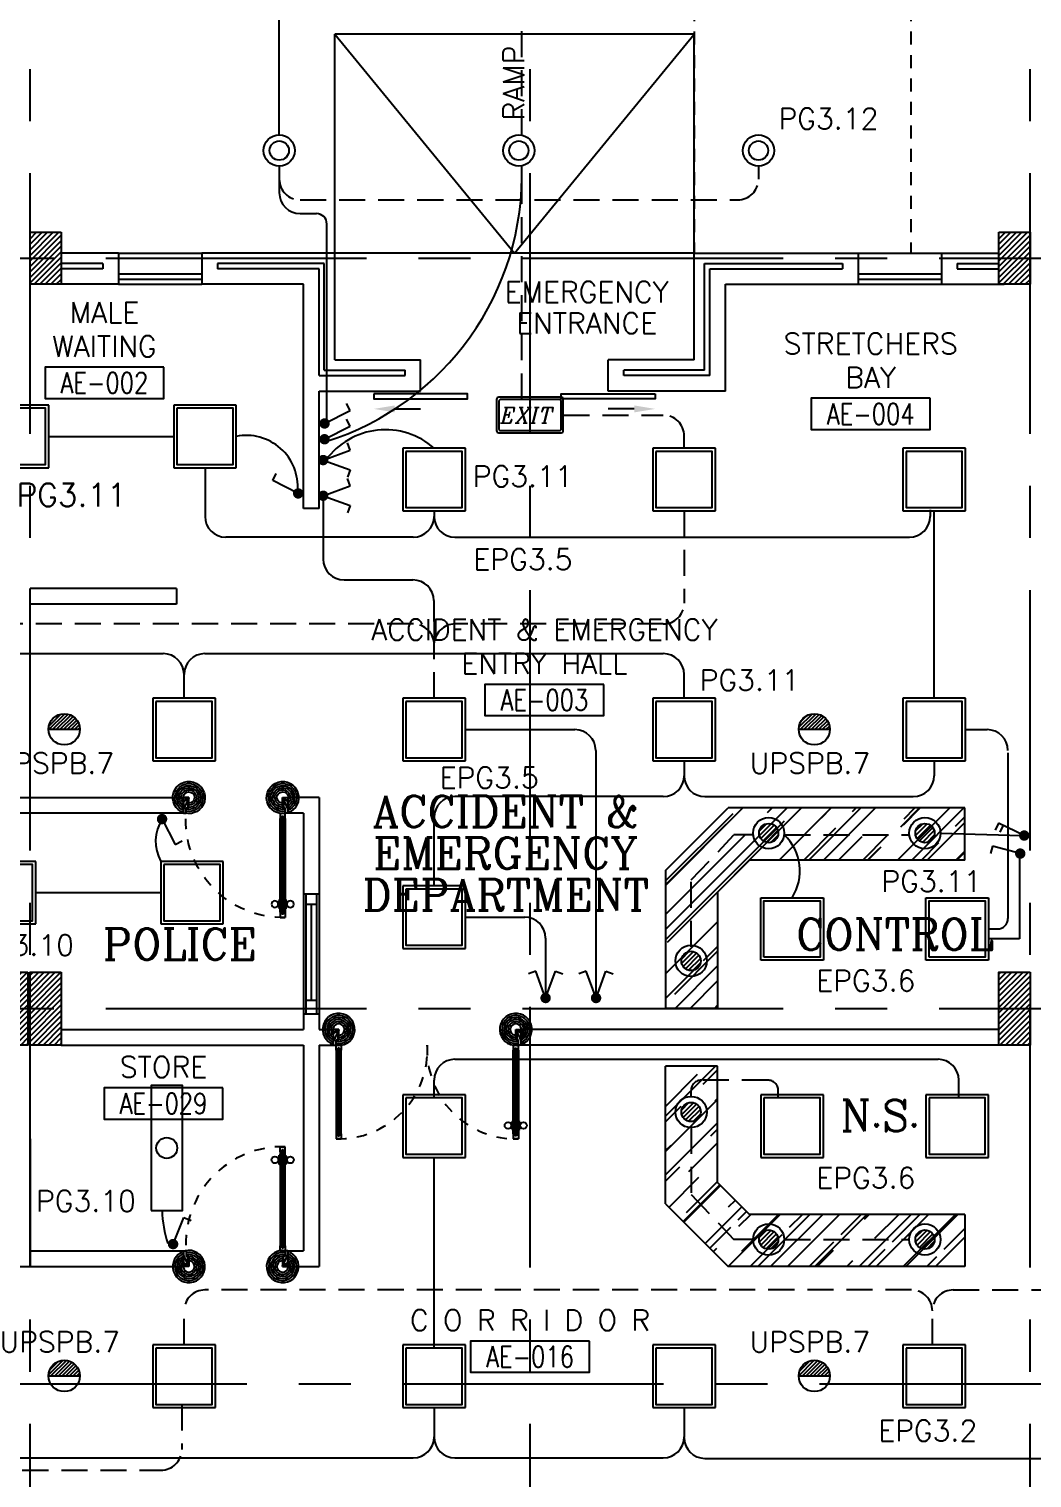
# Model space of a CAD drawing. Extents: x -10 to 91, y -4 to 87.
# Drawn here: x 45.95 to 55.58, y 61.6 to 75.51 of the extents above; entities that cross this region are included whole.
import ezdxf
from ezdxf.enums import TextEntityAlignment as Align

# ---------------------------------------------------------------- set-up
doc = ezdxf.new("R2010")
doc.units = 0
doc.header["$MEASUREMENT"] = 0
doc.header["$PDMODE"] = 3
doc.header["$PDSIZE"] = 0.1
for name, pattern in [('CENTERX2', [4, 2.5, -0.5, 0.5, -0.5]), ('HIDDEN', [0.375, 0.25, -0.125]), ('HIDDEN2', [0.1875, 0.125, -0.0625])]:
    doc.linetypes.add(name, pattern=pattern)
doc.layers.get('0').update_dxf_attribs({"linetype": 'CONTINUOUS'})
doc.layers.get('DEFPOINTS').update_dxf_attribs({"linetype": 'CONTINUOUS'})
for name, color, linetype in [('AX-DIM', 11, 'CONTINUOUS'), ('AXES', 11, 'CENTERX2'), ('COL', 11, 'CONTINUOUS'), ('COUNTER', 11, 'CONTINUOUS'), ('DIM', 11, 'CONTINUOUS'), ('DOOR', 11, 'CONTINUOUS'), ('E-CLINE', 2, 'CONTINUOUS'), ('E-HLINE', 2, 'HIDDEN'), ('E-LI', 4, 'CONTINUOUS'), ('E-LITE', 4, 'CONTINUOUS'), ('E-SWITCH', 4, 'CONTINUOUS'), ('E-TRXT', 4, 'CONTINUOUS'), ('EJ', 11, 'CONTINUOUS'), ('EL-LITE', 4, 'CONTINUOUS'), ('HAT', 11, 'CONTINUOUS'), ('HIDDEN', 11, 'HIDDEN2'), ('INSUL', 11, 'CONTINUOUS'), ('RM-BOX', 11, 'CONTINUOUS'), ('RM-NAME', 11, 'CONTINUOUS'), ('RM-NO', 11, 'CONTINUOUS'), ('SLOPE', 11, 'CONTINUOUS'), ('STR', 11, 'CONTINUOUS'), ('WALL', 11, 'CONTINUOUS'), ('WIN', 11, 'CONTINUOUS')]:
    doc.layers.add(name, color=color, linetype=linetype)
doc.styles.add('ITALICC', font='italicc')
doc.styles.add('ROMANC', font='romanc', dxfattribs={"height": 0.1})
doc.styles.add('ROMANS', font='ROMANS.shx', dxfattribs={"width": 0.6})
doc.dimstyles.new('STANDARD in', dxfattribs={"dimtxt": 0.2, "dimasz": 0.1, "dimexe": 0.07, "dimexo": 0.05, "dimgap": 0.1, "dimtad": 1, "dimdec": 0, "dimlfac": 1000, "dimzin": 0, "dimdsep": 46, "dimtxsty": 'ROMANS', "dimblk": 'ARCHTICK', "dimcen": 0.05, "dimdle": 0.05, "dimclrd": 7, "dimclre": 7, "dimclrt": 2, "dimadec": 0, "dimazin": 0, "dimtfac": 1, "dimtdec": 0, "dimtmove": 2, "dimatfit": 3, "dimldrblk": 'ARCHTICK', "dimfxl": 0, "dimtolj": 1, "dimtzin": 0, "dimarcsym": 0})

# ---------------------------------------------------------------- blocks, each defined once
blk = doc.blocks.new('RM1')
at = {"layer": 'RM-BOX'}
blk.add_lwpolyline([(570, -200), (-570, -200), (-570, -500), (570, -500)], close=True, dxfattribs=at)
at = {"layer": 'RM-NAME', "style": 'ROMANS'}
for tag, p in [('ROOMNAME1', (0, 324)), ('ROOMNAME2', (0, 0))]:
    blk.add_attdef(tag, text='', height=200, dxfattribs=at).set_placement(p, align=Align.MIDDLE)
at = {"layer": 'RM-NO', "style": 'ROMANS', "width": 0.8}
blk.add_attdef('ROOMNO', text='', height=200, dxfattribs=at).set_placement((0, -350), align=Align.MIDDLE)
blk = doc.blocks.new('_ARCHTICK')
at = {"color": 0, "linetype": 'ByBlock', "const_width": 0.15}
blk.add_lwpolyline([(-0.5, -0.5), (0.5, 0.5)], dxfattribs=at)
blk = doc.blocks.new('*D134')
at = {"layer": 'AX-DIM', "color": 7, "lineweight": -2}
for p, q in [((13.244, 85.548), (88.66, 85.548)), ((13.294, 73.42), (13.294, 85.618)), ((88.61, 84.178), (88.61, 85.618))]:
    blk.add_line(p, q, dxfattribs=at)
at = {"layer": 'DEFPOINTS', "color": 0}
for p in [(88.61, 85.548), (88.61, 84.128), (13.294, 73.37)]:
    blk.add_point(p, dxfattribs=at)
at = {"layer": 'AX-DIM', "color": 7, "lineweight": -2, "xscale": 0.1, "yscale": 0.1, "zscale": 0.1, "rotation": 180}
blk.add_blockref('_ARCHTICK', (13.294, 85.548), dxfattribs=at)
at = {"layer": 'AX-DIM', "color": 7, "lineweight": -2, "xscale": 0.1, "yscale": 0.1, "zscale": 0.1}
blk.add_blockref('_ARCHTICK', (88.61, 85.548), dxfattribs=at)
at = {"layer": 'AX-DIM', "color": 2, "insert": (50.952, 85.748), "char_height": 0.2, "attachment_point": 5, "style": 'ROMANS'}
blk.add_mtext('\\A1;75316', dxfattribs=at)
blk = doc.blocks.new('C11')
at = {"layer": 'HAT'}
h = blk.add_hatch(dxfattribs=at)
h.set_pattern_fill('ANSI31', color=256, scale=300, style=0)
h.set_pattern_definition([(45, (-383765.23, -62181), (-26.5165043, 26.5165043), [])])
h.paths.add_polyline_path([(-20, 350), (-20, 700), (-320, 700), (-320, 350)])
h.paths.add_polyline_path([(-320, 0), (-20, 0), (-20, 350), (-320, 350)])
h = blk.add_hatch(dxfattribs=at)
h.set_pattern_fill('ANSI31', color=256, scale=300, style=0)
h.set_pattern_definition([(45, (-383445.23, -62181), (-26.5165043, 26.5165043), [])])
h.paths.add_polyline_path([(300, 350), (300, 700), (0, 700), (0, 350)])
h.paths.add_polyline_path([(0, 0), (300, 0), (300, 350), (0, 350)])
at = {"layer": 'COL'}
for points in [[(-20, 700), (-20, 0), (-320, 0), (-320, 700)], [(300, 700), (300, 0), (0, 0), (0, 700)]]:
    blk.add_lwpolyline(points, close=True, dxfattribs=at)
blk = doc.blocks.new('A$C24ED45A6')
at = {"layer": 'DOOR', "color": 0, "linetype": 'ByBlock'}
for p, q in [((925, 1100), (925, 1150)), ((925, 1150), (975, 1150)), ((975, 1150), (925, 1150)), ((942, 1100), (942, 1120)), ((958, 1120), (942, 1120)), ((958, 1100), (958, 1120)), ((975, 1100), (975, 1150)), ((909, 1055), (909, 990)), ((918, 1055), (909, 1055)), ((918, 990), (909, 990)), ((918, 978), (918, 1068)), ((925, 1068), (918, 1068)), ((918, 1055), (918, 990)), ((925, 978), (918, 978)), ((942, 1100), (925, 1100)), ((975, 1100), (958, 1100)), ((975, 1068), (982, 1068)), ((975, 978), (982, 978)), ((982, 978), (982, 1068)), ((982, 1055), (982, 990)), ((982, 1055), (991, 1055)), ((982, 990), (991, 990)), ((991, 1055), (991, 990)), ((0, 0), (0, 150)), ((0, 150), (25, 150)), ((25, 150), (25, 100)), ((925, 150), (925, 200)), ((925, 200), (942, 200)), ((925, 150), (975, 150)), ((942, 200), (942, 180)), ((942, 180), (958, 180)), ((958, 180), (958, 200)), ((958, 200), (975, 200)), ((975, 200), (975, 150)), ((1000, 150), (975, 150)), ((975, 150), (975, 100)), ((1000, 150), (1000, 0)), ((50, 0), (0, 0)), ((25, 100), (50, 100)), ((50, 100), (50, 0)), ((975, 100), (950, 100)), ((950, 100), (950, 0)), ((950, 0), (1000, 0))]:
    blk.add_line(p, q, dxfattribs=at)
at = {"layer": 'DOOR', "linetype": 'ByBlock'}
for p, q in [((925, 1100), (925, 200)), ((942, 200), (942, 1100)), ((958, 200), (958, 1100)), ((975, 200), (975, 1100))]:
    blk.add_line(p, q, dxfattribs=at)
at = {"layer": 'DOOR', "color": 9, "linetype": 'ByBlock'}
for p, q in [((50, 0), (0, 114)), ((50, 0), (0, 40)), ((50, 0), (37, 100)), ((950, 0), (1000, 114)), ((950, 0), (963, 100)), ((950, 0), (1000, 40))]:
    blk.add_line(p, q, dxfattribs=at)
at = {"layer": 'DOOR', "color": 0, "linetype": 'ByBlock'}
for centre in [(876, 1023), (1024, 1023)]:
    blk.add_circle(centre, 32.4, dxfattribs=at)
at = {"layer": 'DOOR', "linetype": 'HIDDEN', "ltscale": 0.5}
blk.add_arc((950, 222), 928, 88.456, 184.4816, dxfattribs=at)
at = {"layer": 'DOOR', "color": 9, "linetype": 'ByBlock'}
for centre, radius, start, end in [((50, 0), 154, 103.7142, 108.8947), ((950, 0), 154, 71.1053, 76.2858), ((50, 0), 134, 100.72, 111.8402), ((50, 0), 114, 102.6226, 115.9162), ((50, 0), 94.4, 90, 121.9818), ((50, 0), 74.4, 90, 132.2236), ((50, 0), 54.4, 90, 156.7926), ((50, 0), 34.4, 90, 180), ((50, 0), 14.4, 90, 180), ((950, 0), 94.4, 58.0182, 90), ((950, 0), 74.4, 47.7764, 90), ((950, 0), 54.4, 23.2074, 90), ((950, 0), 34.4, 0, 90), ((950, 0), 14.4, 0, 90), ((950, 0), 134, 68.1598, 79.28), ((950, 0), 114, 64.0838, 77.3774)]:
    blk.add_arc(centre, radius, start, end, dxfattribs=at)
at = {"layer": 'WALL'}
blk.add_line((1000, 0), (1000, 150), dxfattribs=at)
blk = doc.blocks.new('A$C272A55A0')
at = {"layer": 'DOOR', "color": 0, "linetype": 'ByBlock'}
for p, q in [((0, 900), (0, 1050)), ((50, 1050), (0, 1050)), ((50, 950), (50, 1050)), ((1750, 950), (1750, 1050)), ((1750, 1050), (1800, 1050)), ((1800, 1050), (1800, 900)), ((0, 900), (25, 900)), ((25, 950), (50, 950)), ((25, 900), (25, 950)), ((75, 900), (25, 900)), ((25, 850), (25, 900)), ((42, 850), (25, 850)), ((58, 870), (42, 870)), ((42, 870), (42, 850)), ((58, 850), (58, 870)), ((75, 850), (58, 850)), ((75, 900), (75, 850)), ((1725, 900), (1775, 900)), ((1725, 900), (1725, 850)), ((1725, 850), (1742, 850)), ((1742, 870), (1758, 870)), ((1742, 850), (1742, 870)), ((1775, 950), (1750, 950)), ((1758, 870), (1758, 850)), ((1758, 850), (1775, 850)), ((1775, 900), (1775, 950)), ((1800, 900), (1775, 900)), ((1775, 850), (1775, 900)), ((1718, 160), (1709, 160)), ((1709, 95), (1709, 160)), ((1725, 173), (1718, 173)), ((1718, 173), (1718, 83)), ((1718, 95), (1718, 160)), ((1775, 173), (1782, 173)), ((1782, 173), (1782, 83)), ((1782, 160), (1791, 160)), ((1782, 95), (1782, 160)), ((1791, 95), (1791, 160)), ((25, 50), (42, 50)), ((25, 50), (25, 0)), ((25, 0), (75, 0)), ((75, 0), (25, 0)), ((42, 50), (42, 30)), ((42, 30), (58, 30)), ((58, 50), (75, 50)), ((58, 50), (58, 30)), ((75, 50), (75, 0)), ((1718, 95), (1709, 95)), ((1725, 83), (1718, 83)), ((1742, 50), (1725, 50)), ((1725, 50), (1725, 0)), ((1775, 0), (1725, 0)), ((1725, 0), (1775, 0)), ((1742, 50), (1742, 30)), ((1758, 30), (1742, 30)), ((1775, 50), (1758, 50)), ((1758, 50), (1758, 30)), ((1775, 83), (1782, 83)), ((1775, 50), (1775, 0)), ((1782, 95), (1791, 95))]:
    blk.add_line(p, q, dxfattribs=at)
at = {"layer": 'DOOR', "color": 9, "linetype": 'ByBlock'}
for p, q in [((50, 1050), (0, 1010)), ((50, 1050), (0, 937)), ((50, 1050), (37, 950)), ((1750, 1050), (1800, 1010)), ((1750, 1050), (1800, 937)), ((1750, 1050), (1763, 950))]:
    blk.add_line(p, q, dxfattribs=at)
at = {"layer": 'DOOR', "linetype": 'ByBlock'}
for p, q in [((25, 850), (25, 50)), ((42, 850), (42, 50)), ((58, 850), (58, 50)), ((75, 50), (75, 850)), ((1725, 50), (1725, 850)), ((1742, 850), (1742, 50)), ((1758, 850), (1758, 50)), ((1775, 850), (1775, 50))]:
    blk.add_line(p, q, dxfattribs=at)
at = {"layer": 'DOOR', "color": 0, "linetype": 'ByBlock'}
for centre in [(1676, 128), (1824, 128)]:
    blk.add_circle(centre, 32.4, dxfattribs=at)
at = {"layer": 'DOOR', "color": 9, "linetype": 'ByBlock'}
for centre, radius, start, end in [((50, 1050), 54.4, 203.2074, 270), ((50, 1050), 74.4, 227.7764, 270), ((50, 1050), 34.4, 180, 270), ((50, 1050), 14.4, 180, 270), ((1750, 1050), 14.4, 270, 0), ((1750, 1050), 34.4, 270, 0), ((1750, 1050), 54.4, 270, 336.7926), ((1750, 1050), 74.4, 270, 312.2236), ((50, 1050), 94.4, 238.0182, 270), ((50, 1050), 114, 244.0838, 257.3774), ((50, 1050), 134, 248.1598, 259.28), ((50, 1050), 154, 251.1053, 256.2858), ((1750, 1050), 94.4, 270, 301.9818), ((1750, 1050), 114, 282.6226, 295.9162), ((1750, 1050), 134, 280.72, 291.8402), ((1750, 1050), 154, 283.7142, 288.8947)]:
    blk.add_arc(centre, radius, start, end, dxfattribs=at)
at = {"layer": 'DOOR', "linetype": 'HIDDEN', "ltscale": 0.5}
for centre, start, end in [((50, 851), 268.3174, 3.2965), ((1750, 851), 176.7035, 271.6826)]:
    blk.add_arc(centre, 851, start, end, dxfattribs=at)
at = {"layer": 'WALL', "linetype": 'ByBlock'}
blk.add_line((1800, 900), (1800, 1050), dxfattribs=at)
blk = doc.blocks.new('L42')
at = {"layer": 'E-LITE'}
for p, q in [((0.3, 0.3), (-0.3, 0.3)), ((-0.3, 0.3), (-0.3, -0.3)), ((0.3, -0.3), (0.3, 0.3)), ((-0.3, -0.3), (0.3, -0.3))]:
    blk.add_line(p, q, dxfattribs=at)
at = {"layer": 'E-LITE', "color": 8}
blk.add_lwpolyline([(-0.27, 0.27), (-0.27, -0.27), (0.27, -0.27), (0.27, 0.27)], close=True, dxfattribs=at)
blk = doc.blocks.new('EXIT')
at = {"layer": 'E-LITE', "color": 4}
for p, q in [((-0.32, 0.15), (-0.32, -0.15)), ((0.3, 0.17), (-0.3, 0.17)), ((0.32, -0.15), (0.32, 0.15)), ((-0.3, -0.17), (0.3, -0.17))]:
    blk.add_line(p, q, dxfattribs=at)
at = {"layer": 'E-LITE', "color": 8}
for p, q in [((0.28, 0.15), (-0.28, 0.15)), ((-0.3, 0.13), (-0.3, -0.13)), ((0.3, -0.13), (0.3, 0.13)), ((-0.28, -0.15), (0.28, -0.15))]:
    blk.add_line(p, q, dxfattribs=at)
at = {"layer": 'E-LITE', "color": 4}
for centre, start, end in [((-0.3, 0.15), 90, 180), ((0.3, 0.15), 360, 90), ((-0.3, -0.15), 180, 270), ((0.3, -0.15), 270, 0)]:
    blk.add_arc(centre, 0.02, start, end, dxfattribs=at)
at = {"layer": 'E-LITE', "color": 8}
for centre, start, end in [((-0.28, 0.13), 90, 180), ((0.28, 0.13), 0, 90), ((-0.28, -0.13), 180, 270), ((0.28, -0.13), 270, 0)]:
    blk.add_arc(centre, 0.02, start, end, dxfattribs=at)
at = {"layer": 'E-LITE', "color": 5, "style": 'ITALICC'}
blk.add_text('EXIT', height=0.15, dxfattribs=at).set_placement((-0.284, -0.078))
blk = doc.blocks.new('*X182')
at = {"color": 0}
for p, q in [((21548.527, 18540.142), (21548.801, 18540.415)), ((21548.529, 18539.966), (21548.977, 18540.414)), ((21548.584, 18539.845), (21549.098, 18540.359)), ((21548.672, 18539.756), (21549.187, 18540.271)), ((21548.793, 18539.7), (21549.243, 18540.15)), ((21548.966, 18539.696), (21549.246, 18539.977))]:
    blk.add_line(p, q, dxfattribs=at)
blk = doc.blocks.new('SPOT')
at = {"layer": 'E-LITE'}
for radius in [0.6, 0.369]:
    blk.add_circle((0, 0), radius, dxfattribs=at)
at = {"layer": 'E-LITE', "color": 8}
blk.add_blockref('*X182', (-21548.886, -18540.056), dxfattribs=at)
blk = doc.blocks.new('1G1W')
for p, q in [((0, 0), (0.55, 0)), ((0.55, 0), (0.55, -0.15))]:
    blk.add_line(p, q)
at = {"const_width": 0.1}
blk.add_lwpolyline([(-0.05, 0, 1), (0.05, 0, 1)], format="xyb", close=True, dxfattribs=at)
blk = doc.blocks.new('2G1W')
for p, q in [((0, 0), (0.55, 0)), ((0.45, 0), (0.45, -0.15)), ((0.55, 0), (0.55, -0.15))]:
    blk.add_line(p, q)
at = {"const_width": 0.1}
blk.add_lwpolyline([(-0.05, 0, 1), (0.05, 0, 1)], format="xyb", close=True, dxfattribs=at)
blk = doc.blocks.new('1G2W')
for p, q in [((0.517, 0.188), (0.466, 0.329)), ((0, 0), (0.517, 0.188)), ((0, 0), (0.517, -0.188)), ((0.517, -0.188), (0.466, -0.329))]:
    blk.add_line(p, q)
at = {"const_width": 0.1}
blk.add_lwpolyline([(-0.05, 0, 1), (0.05, 0, 1)], format="xyb", close=True, dxfattribs=at)
blk = doc.blocks.new('EL')
at = {"layer": 'EL-LITE'}
h = blk.add_hatch(dxfattribs=at)
h.set_pattern_fill('ANSI31', color=4, scale=0.2, style=0)
h.set_pattern_definition([(45, (587.071197, 567.777136), (-0.0176776695, 0.0176776695), [])])
h.paths.add_polyline_path([(0.15, 0, 1), (-0.15, 0)])
at = {"layer": 'EL-LITE', "color": 4}
blk.add_line((-0.15, 0), (0.15, 0), dxfattribs=at)
blk.add_circle((0, 0), 0.15, dxfattribs=at)
blk = doc.blocks.new('FLS240')
at = {"layer": 'E-LI'}
blk.add_lwpolyline([(-0.6, 0.15), (-0.6, -0.15), (0.6, -0.15), (0.6, 0.15)], close=True, dxfattribs=at)
blk.add_circle((0, 0), 0.1, dxfattribs=at)

msp = doc.modelspace()

# ---------------------------------------------------------------- hatches: boundary and pattern name
at = {"layer": 'COUNTER'}
h = msp.add_hatch(dxfattribs=at)
h.set_pattern_fill('AR-RROOF', color=256, scale=0.3, angle=405, style=0)
h.set_pattern_definition([(45, (-338.75683, 3.57442), (0.25455844, 0.6788225), [4.5, -0.6, 1.5, -0.3]), (45, (-338.58076, 3.9626), (-0.49426764, 0.07000357), [0.9, -0.099, 1.8, -0.225]), (45, (-338.83108, 3.8608), (0.96095812, 1.24521504), [2.4, -0.42, 1.2, -0.3])])
h.paths.add_polyline_path([(52.0642, 66.1064), (52.5642, 66.1064), (52.5642, 67.2233), (52.8713, 67.5304), (54.9368, 67.5304), (54.9368, 68.0304), (52.6642, 68.0304), (52.0642, 67.4304)])
h.paths.add_polyline_path([(52.0642, 64.2304), (52.6642, 63.6304), (54.9368, 63.6304), (54.9368, 64.1304), (52.8713, 64.1304), (52.5642, 64.4375), (52.5642, 65.5544), (52.0642, 65.5544)])
at = {"layer": 'HAT', "linetype": 'ByBlock', "ltscale": 0.3}
h = msp.add_hatch(dxfattribs=at)
h.set_pattern_fill('ANSI31', color=256, scale=300, style=0)
h.set_pattern_definition([(44.999998, (-212.532277, -9.305586), (-0.0265165056, 0.026516504), [])])
h.paths.add_polyline_path([(46.2639, 73.5554), (45.9639, 73.5554), (45.9639, 73.3054), (46.2639, 73.3054)])
h.paths.add_polyline_path([(46.2639, 73.3054), (45.9639, 73.3054), (45.9639, 73.0554), (46.2639, 73.0554)])
h = msp.add_hatch(dxfattribs=at)
h.set_pattern_fill('ANSI31', color=256, scale=300, style=0)
h.set_pattern_definition([(44.999998, (-203.232277, -9.305586), (-0.0265165056, 0.026516504), [])])
h.paths.add_polyline_path([(55.5639, 73.5554), (55.2639, 73.5554), (55.2639, 73.3054), (55.5639, 73.3054)])
h.paths.add_polyline_path([(55.5639, 73.3054), (55.2639, 73.3054), (55.2639, 73.0554), (55.5639, 73.0554)])
at = {"layer": 'HAT'}
h = msp.add_hatch(dxfattribs=at)
h.set_pattern_fill('ANSI31', color=256, scale=0.3, style=0)
h.set_pattern_definition([(45, (-328.181315, 3.57442), (-0.0265165043, 0.0265165043), [])])
h.paths.add_polyline_path([(55.5639, 66.1054), (55.5639, 66.4554), (55.2639, 66.4554), (55.2639, 66.1054)])
h.paths.add_polyline_path([(55.2639, 65.7554), (55.5639, 65.7554), (55.5639, 66.1054), (55.2639, 66.1054)])

# ---------------------------------------------------------------- linework, layer by layer
at = {"layer": 'AXES'}
for p, q in [((50.7639, 7.6211), (50.7639, 86.4338)), ((45.9639, 7.6211), (45.9639, 85.7579)), ((55.5639, 7.6211), (55.5639, 85.7486)), ((2.6925, 73.3054), (71.7839, 73.3054)), ((2.6925, 66.1054), (90.1058, 66.1054)), ((13.5439, 62.5054), (71.7839, 62.5054))]:
    msp.add_line(p, q, dxfattribs=at)
at = {"layer": 'COL'}
for p, q in [((45.9639, 73.5554), (46.2639, 73.5554)), ((45.9639, 73.0554), (45.9639, 73.5554)), ((46.2639, 73.5554), (46.2639, 73.0554)), ((55.2639, 73.5554), (55.5639, 73.5554)), ((55.2639, 73.0554), (55.2639, 73.5554)), ((55.5639, 73.5554), (55.5639, 73.0554)), ((46.2639, 73.0554), (45.9639, 73.0554)), ((55.5639, 73.0554), (55.2639, 73.0554))]:
    msp.add_line(p, q, dxfattribs=at)
msp.add_lwpolyline([(55.5639, 66.4554), (55.5639, 65.7554), (55.2639, 65.7554), (55.2639, 66.4554)], close=True, dxfattribs=at)
at = {"layer": 'COUNTER'}
for p, q in [((52.0642, 67.4304), (52.6642, 68.0304)), ((54.9368, 68.0304), (52.6642, 68.0304)), ((54.9368, 67.5304), (54.9368, 68.0304)), ((52.5642, 67.2233), (52.8713, 67.5304)), ((54.9368, 67.5304), (52.8713, 67.5304)), ((52.0642, 67.4304), (52.0642, 66.1064)), ((52.5642, 67.2233), (52.5642, 66.1064)), ((52.5642, 66.1064), (52.0642, 66.1064)), ((52.0642, 64.2304), (52.0642, 65.5544)), ((52.5642, 65.5544), (52.0642, 65.5544)), ((52.5642, 64.4375), (52.5642, 65.5544)), ((52.5642, 64.4375), (52.8713, 64.1304)), ((52.0642, 64.2304), (52.6642, 63.6304)), ((54.9368, 64.1304), (52.8713, 64.1304)), ((54.9368, 64.1304), (54.9368, 63.6304)), ((54.9368, 63.6304), (52.6642, 63.6304))]:
    msp.add_line(p, q, dxfattribs=at)
at = {"layer": 'DIM'}
for p, q in [((48.5889, 67.2054), (48.5889, 66.0554)), ((48.7389, 67.2054), (48.7389, 66.0554))]:
    msp.add_line(p, q, dxfattribs=at)
at = {"layer": 'DOOR'}
for p, q in [((49.4639, 71.8596), (49.7139, 71.8596)), ((51.7639, 71.8596), (51.5139, 71.8596))]:
    msp.add_line(p, q, dxfattribs=at)
for points in [[(49.2639, 72.0054), (49.2639, 71.9554), (50.1639, 71.9554), (50.1639, 72.0054), (49.2639, 72.0054)], [(51.9639, 72.0054), (51.9639, 71.9554), (51.0639, 71.9554), (51.0639, 72.0054), (51.9639, 72.0054)]]:
    msp.add_lwpolyline(points, dxfattribs=at)
for points in [[(49.4639, 71.8262), (49.4639, 71.8929), (49.2639, 71.8596)], [(51.7639, 71.8262), (51.7639, 71.8929), (51.9639, 71.8596)]]:
    msp.add_solid(points, dxfattribs=at)
at = {"layer": 'E-CLINE', "color": 4}
for p, q in [((48.3566, 74.4887), (48.3566, 76.0217)), ((48.3566, 74.1887), (48.3566, 73.9339)), ((48.5566, 73.7339), (48.7135, 73.7339)), ((48.8135, 71.7314), (48.8135, 73.6339)), ((46.1439, 71.5954), (47.3439, 71.5954)), ((47.6439, 71.2954), (47.6439, 70.8285)), ((48.7784, 71.0014), (48.7784, 70.4187)), ((49.8429, 70.8825), (49.8429, 70.8285)), ((54.6053, 70.8906), (54.6053, 70.8285)), ((54.6429, 69.0825), (54.6429, 70.8825)), ((49.6429, 70.6285), (47.8439, 70.6285)), ((50.0429, 70.6285), (54.4052, 70.6285)), ((48.9784, 70.2187), (49.6402, 70.2187)), ((49.8402, 70.02), (49.8429, 69.6141)), ((45.2429, 69.5116), (47.2429, 69.5116)), ((47.6429, 69.5116), (52.0429, 69.5116)), ((47.4429, 69.0825), (47.4429, 69.3116)), ((52.2429, 69.0825), (52.2429, 69.3116)), ((50.1429, 68.7825), (51.1944, 68.7825)), ((54.9429, 68.7825), (55.1516, 68.7825)), ((51.3944, 68.5825), (51.3944, 66.2433)), ((55.3516, 68.5597), (55.3516, 66.9696)), ((52.2429, 68.4825), (52.2429, 68.3393)), ((54.6429, 68.4825), (54.6429, 68.3393)), ((52.0429, 68.1393), (50.0429, 68.1393)), ((52.4429, 68.1393), (54.4429, 68.1393)), ((49.8429, 67.2825), (49.8429, 67.9393)), ((54.7047, 67.7892), (55.4826, 67.7667)), ((55.4629, 67.5688), (55.4629, 66.7749)), ((46.0189, 67.2179), (47.2189, 67.2179)), ((50.1429, 66.9825), (50.7125, 66.9825)), ((50.9125, 66.7825), (50.9125, 66.2043)), ((55.164, 66.8696), (55.2516, 66.8696)), ((55.4629, 66.7749), (55.164, 66.7749)), ((50.0429, 65.6187), (54.6801, 65.6187)), ((49.8429, 65.2475), (49.8429, 65.4187)), ((54.8801, 65.2475), (54.8801, 65.4187)), ((49.8429, 62.8475), (49.8429, 64.6775)), ((49.8429, 62.2775), (49.8429, 61.9946)), ((52.2429, 62.2775), (52.2429, 61.9946)), ((45.2429, 61.7946), (49.6429, 61.7946)), ((50.0429, 61.7946), (52.0429, 61.7946)), ((52.4429, 61.7891), (56.8429, 61.7891))]:
    msp.add_line(p, q, dxfattribs=at)
for centre, radius, start, end in [((48.002, 74.1084), 2.6843, 287.35622, 1.77041), ((48.5566, 73.9339), 0.2, 180, 270), ((48.7135, 73.6339), 0.1, 0, 90), ((49.3756, 70.952), 0.7079, 48.54902, 143.9343), ((48.0417, 71.1125), 0.4927, 355.39647, 101.44141), ((47.8439, 70.8285), 0.2, 180, 270), ((49.6429, 70.8285), 0.2, 270, 0), ((50.0429, 70.8285), 0.2, 180, 270), ((54.4053, 70.8285), 0.2, 270, 0), ((48.9784, 70.4187), 0.2, 180, 270), ((49.6402, 70.0187), 0.2, 0.37711, 90), ((47.2429, 69.3116), 0.2, 0, 90), ((47.6429, 69.3116), 0.2, 90, 180), ((52.0429, 69.3116), 0.2, 0, 90), ((51.1944, 68.5825), 0.2, 0, 90), ((55.1516, 68.5825), 0.2, 360, 90), ((52.0429, 68.3393), 0.2, 270, 0), ((52.4429, 68.3393), 0.2, 180, 270), ((54.4429, 68.3393), 0.2, 270, 0), ((50.0429, 67.9393), 0.2, 90, 180), ((47.5673, 67.7106), 0.3981, 147.56532, 208.94598), ((52.8808, 67.4256), 0.4739, 327.28952, 46.88912), ((50.7125, 66.7825), 0.2, 0, 90), ((55.2516, 66.9696), 0.1, 270, 360), ((50.0429, 65.4187), 0.2, 90, 180), ((54.6801, 65.4187), 0.2, 0, 90), ((48.2286, 64.1758), 0.996, 180.45212, 199.0926), ((49.6429, 61.9946), 0.2, 270, 0), ((50.0429, 61.9946), 0.2, 180, 270), ((52.0429, 61.9946), 0.2, 270, 0), ((52.4429, 61.9891), 0.2, 180, 270)]:
    msp.add_arc(centre, radius, start, end, dxfattribs=at)
at = {"layer": 'E-HLINE', "color": 4}
for p, q in [((50.6849, 74.486), (50.6849, 75.7901)), ((48.3566, 74.1887), (48.3566, 74.0651)), ((50.6849, 71.951), (50.6849, 74.1913)), ((52.9568, 74.1887), (52.9568, 74.0651)), ((48.5566, 73.8651), (52.7568, 73.8651)), ((51.0834, 71.801), (52.0429, 71.801)), ((52.2429, 71.4825), (52.2429, 71.601)), ((52.2429, 70.8825), (52.2429, 69.9958)), ((49.6437, 69.7958), (42.8429, 69.7958)), ((52.0429, 69.7958), (50.0437, 69.7958)), ((49.8429, 69.0825), (49.8429, 69.6141)), ((52.3096, 67.3394), (52.7212, 67.7716)), ((52.9047, 67.7716), (52.7212, 67.7716)), ((53.2047, 67.7716), (54.4047, 67.7716)), ((52.3096, 66.6979), (52.3096, 67.3394)), ((53.0466, 65.4187), (52.4096, 65.4187)), ((52.3096, 65.263), (52.3096, 65.3187)), ((53.1466, 65.2475), (53.1466, 65.3187)), ((52.3096, 64.963), (52.3096, 64.3215)), ((52.3096, 64.3215), (52.7212, 63.8892)), ((52.9047, 63.8892), (52.7212, 63.8892)), ((53.2047, 63.8892), (54.4047, 63.8892)), ((54.426, 63.4052), (47.6429, 63.4052)), ((54.826, 63.4052), (61.641, 63.4052)), ((47.4429, 62.8775), (47.4429, 63.2052)), ((54.626, 62.8775), (54.626, 63.2052)), ((47.42, 62.3075), (47.42, 61.8752)), ((41.015, 61.6752), (47.22, 61.6752))]:
    msp.add_line(p, q, dxfattribs=at)
for centre, radius, start, end in [((48.5566, 74.0651), 0.2, 180, 270), ((52.7568, 74.0651), 0.2, 270, 360), ((52.0429, 71.601), 0.2, 0, 90), ((52.0429, 69.9958), 0.2, 270, 0), ((49.6437, 69.5958), 0.2, 0, 90), ((50.0437, 69.5958), 0.2, 90, 180), ((52.4096, 65.3187), 0.1, 90, 180), ((53.0466, 65.3187), 0.1, 360, 90), ((47.6429, 63.2052), 0.2, 90, 180), ((54.426, 63.2052), 0.2, 0, 90), ((54.826, 63.2052), 0.2, 90, 180), ((47.22, 61.8752), 0.2, 270, 0)]:
    msp.add_arc(centre, radius, start, end, dxfattribs=at)
at = {"layer": 'E-LITE'}
for centre, radius in [((48.3566, 74.3387), 0.15), ((48.3566, 74.3387), 0.0922), ((50.6567, 74.3387), 0.15), ((50.6567, 74.3387), 0.0922), ((52.9568, 74.3387), 0.15), ((52.9568, 74.3387), 0.0922)]:
    msp.add_circle(centre, radius, dxfattribs=at)
at = {"layer": 'HIDDEN'}
for p, q in [((52.3389, 80.4304), (52.3389, 73.3554)), ((54.4189, 80.4304), (54.4189, 73.3554))]:
    msp.add_line(p, q, dxfattribs=at)
at = {"layer": 'INSUL'}
for p, q in [((46.6639, 73.2554), (46.2639, 73.2554)), ((46.6639, 73.2054), (46.2639, 73.2054)), ((46.6639, 73.2554), (46.6639, 73.2054)), ((47.7639, 73.2554), (47.7639, 73.2054)), ((48.7889, 73.2554), (47.7639, 73.2554)), ((48.7389, 73.2054), (47.7639, 73.2054)), ((48.7389, 72.1804), (48.7389, 73.2054)), ((48.7889, 72.2304), (48.7889, 73.2554)), ((52.4389, 73.2554), (53.7639, 73.2554)), ((52.4389, 72.2304), (52.4389, 73.2554)), ((52.4889, 73.2054), (53.7639, 73.2054)), ((52.4889, 72.1804), (52.4889, 73.2054)), ((53.7639, 73.2554), (53.7639, 73.2054)), ((54.8639, 73.2554), (54.8639, 73.2054)), ((54.8639, 73.2554), (55.2639, 73.2554)), ((54.8639, 73.2054), (55.2639, 73.2054)), ((48.7389, 72.1804), (49.5639, 72.1804)), ((48.7889, 72.2304), (49.5639, 72.2304)), ((49.5639, 72.1804), (49.5639, 72.2304)), ((51.6639, 72.1804), (51.6639, 72.2304)), ((52.4389, 72.2304), (51.6639, 72.2304)), ((52.4889, 72.1804), (51.6639, 72.1804))]:
    msp.add_line(p, q, dxfattribs=at)
at = {"layer": 'SLOPE', "color": 5}
for p, q in [((48.8889, 73.3554), (48.8889, 75.4554)), ((52.3389, 75.4554), (48.8889, 75.4554)), ((48.8889, 75.4554), (50.6139, 73.3554)), ((50.6139, 73.3554), (52.3389, 75.4554)), ((52.3389, 73.3554), (52.3389, 75.4554)), ((52.3389, 73.3554), (48.8889, 73.3554))]:
    msp.add_line(p, q, dxfattribs=at)
at = {"layer": 'WALL'}
for p, q in [((46.8139, 73.3554), (46.2639, 73.3554)), ((46.8139, 73.3554), (46.8139, 73.0554)), ((47.6139, 73.3554), (47.6139, 73.0554)), ((48.8889, 73.3554), (47.6139, 73.3554)), ((48.8889, 72.3304), (48.8889, 73.3554)), ((52.3389, 73.3554), (53.9139, 73.3554)), ((52.3389, 72.3304), (52.3389, 73.3554)), ((53.9139, 73.3554), (53.9139, 73.0554)), ((54.7139, 73.3554), (54.7139, 73.0554)), ((54.7139, 73.3554), (55.2639, 73.3554)), ((46.8139, 73.0554), (46.2639, 73.0554)), ((48.5889, 73.0554), (47.6139, 73.0554)), ((48.5889, 70.9054), (48.5889, 73.0554)), ((52.6389, 73.0554), (53.9139, 73.0554)), ((52.6389, 72.0304), (52.6389, 73.0554)), ((54.7139, 73.0554), (55.3139, 73.0554)), ((48.8889, 72.3304), (49.7139, 72.3304)), ((49.7139, 72.0304), (49.7139, 72.3304)), ((51.5139, 72.0304), (51.5139, 72.3304)), ((52.3389, 72.3304), (51.5139, 72.3304)), ((48.7389, 72.0304), (49.7139, 72.0304)), ((48.7389, 70.9054), (48.7389, 72.0304)), ((52.6389, 72.0304), (51.5139, 72.0304)), ((48.7389, 70.9054), (48.5889, 70.9054)), ((45.9639, 69.9855), (45.9639, 70.1355)), ((47.3699, 70.1355), (45.9639, 70.1355)), ((47.3699, 70.1355), (47.3699, 69.9855)), ((47.3699, 69.9855), (45.9639, 69.9855)), ((42.9589, 68.1304), (47.4389, 68.1304)), ((47.4389, 68.1304), (47.4389, 67.9804)), ((47.4389, 67.9804), (47.4389, 68.1304)), ((48.7389, 68.1303), (48.4389, 68.1303)), ((48.4389, 68.1303), (48.4389, 67.9803)), ((48.7389, 68.1303), (48.7389, 67.2054)), ((47.4389, 67.9804), (44.8189, 67.9804)), ((48.5889, 67.9804), (48.4389, 67.9804)), ((48.5889, 67.9804), (48.5889, 67.2054)), ((48.5889, 67.2054), (48.7389, 67.2054)), ((48.5889, 66.0554), (48.7389, 66.0554)), ((48.5889, 66.0554), (48.5889, 65.9054)), ((48.7389, 66.0554), (48.7389, 65.9054)), ((46.2639, 65.9054), (48.5889, 65.9054)), ((48.7389, 65.9054), (48.8773, 65.9054)), ((48.8773, 65.7554), (48.8773, 65.9054)), ((48.8773, 65.7554), (48.8773, 65.9054)), ((55.2639, 65.9054), (50.6773, 65.9054)), ((50.6773, 65.7554), (50.6773, 65.9054)), ((50.6773, 65.7554), (50.6773, 65.9054)), ((46.2639, 65.7554), (48.5889, 65.7554)), ((48.5889, 65.7554), (48.5889, 63.7804)), ((48.7389, 65.7554), (48.7389, 63.6304)), ((48.7389, 65.7554), (48.8773, 65.7554)), ((55.2639, 65.7554), (50.6773, 65.7554)), ((45.9639, 64.8554), (45.9639, 63.6304)), ((45.9639, 63.7804), (47.4389, 63.7804)), ((47.4389, 63.7804), (47.4389, 63.6304)), ((48.4389, 63.7804), (48.4389, 63.6304)), ((48.4389, 63.7804), (48.5889, 63.7804)), ((44.6689, 63.6304), (47.4389, 63.6304)), ((48.4389, 63.6304), (48.7389, 63.6304))]:
    msp.add_line(p, q, dxfattribs=at)
at = {"layer": 'WIN'}
for p, q in [((46.8139, 73.3554), (47.6139, 73.3554)), ((53.9139, 73.3554), (54.7139, 73.3554)), ((46.8139, 73.1554), (47.6139, 73.1554)), ((53.9139, 73.1554), (54.7139, 73.1554)), ((46.8139, 73.1054), (47.6139, 73.1054)), ((46.8139, 73.0554), (47.6139, 73.0554)), ((53.9139, 73.1054), (54.7139, 73.1054)), ((53.9139, 73.0554), (54.7139, 73.0554)), ((48.6123, 67.2054), (48.6123, 66.0554)), ((48.7155, 67.2054), (48.7155, 66.0554)), ((48.7155, 67.1054), (48.6123, 67.1054)), ((48.6623, 67.1054), (48.6623, 66.1855)), ((48.6123, 66.1855), (48.7155, 66.1855))]:
    msp.add_line(p, q, dxfattribs=at)

# ---------------------------------------------------------------- block references
at = {"layer": 'DOOR', "color": 0, "xscale": -0.001000000047497451, "yscale": 0.0009999999892897904, "zscale": 0.001, "rotation": 180}
msp.add_blockref('A$C24ED45A6', (47.4389, 68.1304), dxfattribs=at)
at = {"layer": 'DOOR', "color": 0, "xscale": 0.001000000047497451, "yscale": 0.0009999999892897904, "zscale": 0.001}
for name, p in [('A$C272A55A0', (48.8773, 64.8551)), ('A$C24ED45A6', (47.4389, 63.6304))]:
    msp.add_blockref(name, p, dxfattribs=at)
at = {"layer": 'E-LITE', "color": 4}
for name, p in [('L42', (45.8439, 71.5954)), ('L42', (47.6439, 71.5954)), ('EXIT', (50.7634, 71.801)), ('L42', (49.8429, 71.1825)), ('L42', (52.2429, 71.1825)), ('L42', (54.6429, 71.1825)), ('L42', (47.4429, 68.7825)), ('L42', (49.8429, 68.7825)), ('L42', (52.2429, 68.7825)), ('L42', (54.6429, 68.7825)), ('L42', (45.7189, 67.2179)), ('L42', (47.5189, 67.2179)), ('L42', (49.8429, 66.9825)), ('L42', (49.8429, 64.9775)), ('L42', (53.2795, 64.9775)), ('L42', (54.864, 64.9775)), ('L42', (47.4429, 62.5775)), ('L42', (49.8429, 62.5775)), ('L42', (52.2429, 62.5775)), ('L42', (54.6429, 62.5775))]:
    msp.add_blockref(name, p, dxfattribs=at)
at = {"layer": 'E-LITE'}
for p in [(46.2929, 68.7852), (53.4929, 68.7852), (46.2929, 62.5802), (53.4929, 62.5802)]:
    msp.add_blockref('EL', p, dxfattribs=at)
at = {"layer": 'E-LITE', "color": 4, "xscale": 0.25, "yscale": 0.25, "zscale": 0.25}
for p in [(53.0547, 67.7892), (54.5547, 67.7892), (52.3096, 66.5627), (52.3096, 65.113), (53.0547, 63.8892), (54.5547, 63.8892)]:
    msp.add_blockref('SPOT', p, dxfattribs=at)
at = {"layer": 'E-LITE', "color": 4, "xscale": -1, "rotation": 180}
for p in [(53.2795, 66.8696), (54.864, 66.8696)]:
    msp.add_blockref('L42', p, dxfattribs=at)
at = {"layer": 'E-LITE', "rotation": 90}
msp.add_blockref('FLS240', (47.2764, 64.7679), dxfattribs=at)
at = {"layer": 'E-SWITCH', "color": 4, "yscale": 0.5, "zscale": 0.5}
for name, p, xscale, rotation in [('1G1W', (48.7913, 71.72), -0.5, 207.2119343601849), ('1G1W', (48.7913, 71.5686), -0.5, 207.2119343601849), ('1G1W', (48.5382, 71.0485), 0.5, 152.7880656398151), ('1G1W', (47.2313, 67.9241), -0.5, 117.6422129137406), ('2G1W', (55.5076, 67.7659), -0.5, 334.1056830693677), ('1G1W', (55.4694, 67.593), -0.5, 344.7394751402242), ('1G2W', (50.9135, 66.2069), 0.5, 90), ('1G2W', (51.3975, 66.2069), 0.5, 90), ('1G1W', (47.3372, 63.8454), 0.5, 67.96345742790535)]:
    msp.add_blockref(name, p, dxfattribs=dict(at, xscale=xscale, rotation=rotation))
at = {"layer": 'E-SWITCH', "color": 4, "xscale": 0.5, "yscale": 0.5, "zscale": 0.5}
for p in [(48.7784, 71.3687), (48.7784, 71.0264)]:
    msp.add_blockref('1G2W', p, dxfattribs=at)
at = {"layer": 'EJ', "color": 2, "linetype": 'ByBlock', "xscale": 0.001000000047497451, "yscale": 0.0009999999892897904, "zscale": 0.001}
msp.add_blockref('C11', (45.9639, 65.7554), dxfattribs=at)
at = {"layer": 'HAT', "xscale": 0.001000000047497451, "yscale": 0.0009999999892897904, "zscale": 0.001}
for p, values in [((46.6783, 72.4604), {'ROOMNO': 'AE-002', 'ROOMNAME2': 'WAITING', 'ROOMNAME1': 'MALE'}), ((54.0336, 72.1614), {'ROOMNO': 'AE-004', 'ROOMNAME2': 'BAY', 'ROOMNAME1': 'STRETCHERS'}), ((47.2451, 65.5448), {'ROOMNO': 'AE-029', 'ROOMNAME2': 'STORE'})]:
    msp.add_blockref('RM1', p, dxfattribs=at).add_auto_attribs(values)
at = {"layer": 'STR', "xscale": 0.001000000047497451, "yscale": 0.0009999999892897904, "zscale": 0.001}
msp.add_blockref('RM1', (50.9011, 69.4167), dxfattribs=at).add_auto_attribs({'ROOMNO': 'AE-003', 'ROOMNAME2': 'ENTRY HALL', 'ROOMNAME1': 'ACCIDENT & EMERGENCY'})
at = {"layer": 'WALL', "xscale": 0.001000000047497451, "yscale": 0.0009999999892897904, "zscale": 0.001}
msp.add_blockref('RM1', (50.7639, 63.1153), dxfattribs=at).add_auto_attribs({'ROOMNO': 'AE-016', 'ROOMNAME2': 'C O R R I D O R'})

# ---------------------------------------------------------------- texts
at = {"layer": 'E-TRXT', "color": 4, "style": 'ROMANS'}
for s, height, p in [('PG3.12', 0.2, (53.1488, 74.544)), ('PG3.11', 0.2, (50.2138, 71.1134)), ('PG3.11', 0.22, (45.8359, 70.9247)), ('EPG3.5', 0.2, (50.2202, 70.3162)), ('PG3.11', 0.2, (52.392, 69.1571)), ('UPSPB.7', 0.2, (45.6134, 68.3604)), ('UPSPB.7', 0.2, (52.8728, 68.3604)), ('EPG3.5', 0.2, (49.8954, 68.2214)), ('PG3.11', 0.2, (54.1367, 67.2271)), ('PG3.10', 0.2, (45.4259, 66.6139)), ('EPG3.6', 0.2, (53.5112, 66.2735)), ('EPG3.6', 0.2, (53.5112, 64.381)), ('PG3.10', 0.2, (46.0208, 64.1595)), ('UPSPB.7', 0.2, (45.6707, 62.8072)), ('UPSPB.7', 0.2, (52.8707, 62.8072)), ('EPG3.2', 0.2, (54.1059, 61.9555))]:
    msp.add_text(s, height=height, dxfattribs=at).set_placement(p)
at = {"layer": 'RM-NAME', "style": 'ROMANS'}
msp.add_text('RAMP', height=0.2, rotation=90, dxfattribs=at).set_placement((50.6067, 74.9883), align=Align.MIDDLE)
at = {"layer": 'RM-NAME'}
for s, height, style, p in [('EMERGENCY', 0.2, 'ROMANS', (51.3072, 72.9823)), ('ENTRANCE', 0.2, 'ROMANS', (51.3072, 72.6823)), ('ACCIDENT &', 0.3, 'ROMANC', (50.5304, 67.997)), ('EMERGENCY', 0.3, 'ROMANC', (50.5304, 67.597)), ('DEPARTMENT', 0.3, 'ROMANC', (50.5304, 67.197)), ('CONTROL', 0.3, 'ROMANC', (54.2636, 66.8185)), ('POLICE', 0.3, 'ROMANC', (47.4014, 66.7246)), ('N.S.', 0.3, 'ROMANC', (54.1233, 65.0789))]:
    msp.add_text(s, height=height, dxfattribs=dict(at, style=style)).set_placement(p, align=Align.MIDDLE)

# ---------------------------------------------------------------- dimensions: what is measured, and where the dimension line sits
at = {"layer": 'AX-DIM'}
dim = msp.add_linear_dim(base=(88.6099, 85.5484), p1=(13.2939, 73.37), p2=(88.6099, 84.1284), dimstyle='STANDARD in', dxfattribs=at)
dim.commit()
dim.dimension.update_dxf_attribs({"geometry": '*D134', "text_midpoint": (50.9519, 85.7484)})

doc.saveas('drawing.dxf')
